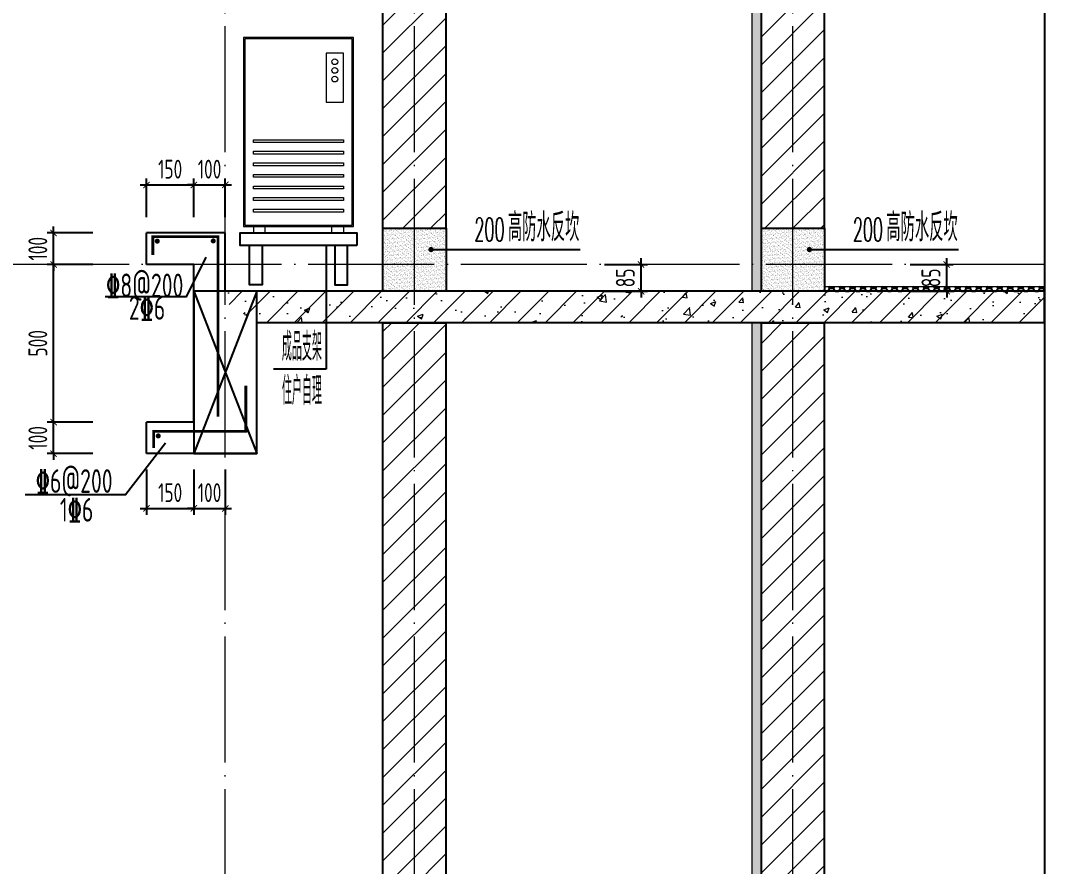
# Model space of a CAD drawing. Extents: x -1307975 to -76406, y -96289 to 379359.
# Drawn here: x -593414 to -590114, y 259172 to 261854 of the extents above; entities that cross this region are included whole.
import ezdxf

# ---------------------------------------------------------------- set-up
doc = ezdxf.new("R2010")
doc.units = 0
doc.header["$LTSCALE"] = 1000
doc.linetypes.add('DOTE', pattern=[2.42, 2, -0.2, 0.02, -0.2])
doc.layers.get('0').update_dxf_attribs({"linetype": 'CONTINUOUS'})
doc.layers.get('DEFPOINTS').update_dxf_attribs({"linetype": 'CONTINUOUS'})
for name, color, linetype in [('DIM', 2, 'CONTINUOUS'), ('DIM_IDEN', 67, 'CONTINUOUS'), ('DIM_SYMB', 3, 'CONTINUOUS'), ('PUB_TEXT', 2, 'CONTINUOUS'), ('REIN', 6, 'CONTINUOUS'), ('S-大样-砼线', 7, 'CONTINUOUS'), ('S-引出线', 40, 'CONTINUOUS'), ('TEXT', 2, 'CONTINUOUS'), ('WALL', 5, 'CONTINUOUS'), ('空调外机', 8, 'CONTINUOUS'), ('立面-看线', 251, 'CONTINUOUS')]:
    doc.layers.add(name, color=color, linetype=linetype)
for name, color, linetype, lineweight in [('DOTE', 19, 'DOTE', 9), ('PUB_HATCH', 8, 'CONTINUOUS', 9), ('平面-空调室外机', 143, 'CONTINUOUS', 9)]:
    doc.layers.add(name, color=color, linetype=linetype, lineweight=lineweight)
doc.styles.add('_TCH_DIM_T3', font='SIMPLEX', dxfattribs={"width": 0.705882, "bigfont": 'GBCBIG'})
doc.styles.add('DIM_FONT_T3', font='SIMPLEX', dxfattribs={"width": 0.705882, "bigfont": 'GBCBIG'})
doc.styles.add('TSSD_DIMENSION', font='Tssdeng.shx', dxfattribs={"width": 0.7, "bigfont": 'tssdchn.shx'})
doc.styles.add('TSSD_REIN', font='tssdeng.shx', dxfattribs={"width": 0.7, "height": 300, "bigfont": 'tssdchn.shx'})
doc.dimstyles.new('TSSD_20_20', dxfattribs={"dimtxt": 60, "dimasz": 20, "dimexe": 20, "dimexo": 50, "dimgap": 20, "dimtad": 1, "dimdec": 0, "dimzin": 0, "dimdsep": 46, "dimtxsty": 'TSSD_DIMENSION', "dimblk": 'ARCHTICK', "dimblk1": 'ARCHTICK', "dimblk2": 'ARCHTICK', "dimcen": 0, "dimdle": 20, "dimclrt": 7, "dimadec": 0, "dimazin": 0, "dimtfac": 1, "dimtdec": 0, "dimtix": 1, "dimtmove": 2, "dimatfit": 3, "dimfxl": 1, "dimtolj": 1, "dimtzin": 0, "dimarcsym": 0})
pattern_1 = [(45, (-1182008.505, 426668.634), (-44.1941915, 44.1941915), [])]

# ---------------------------------------------------------------- blocks, each defined once
blk = doc.blocks.new('kongtiao')
for p, q in [((-338.7, 49), (-338.7, -550.8)), ((11, 49), (-338.7, 49)), ((-334.1, 44.4), (-334.1, -546.2)), ((6.4, 44.4), (-334.1, 44.4)), ((6.4, -546.2), (6.4, 44.4)), ((11, -550.8), (11, 49)), ((-76.2, -0.5), (-76.2, -156.5)), ((-21.1, -0.5), (-76.2, -0.5)), ((-21.1, -156.5), (-21.1, -0.5)), ((-76.2, -156.5), (-21.1, -156.5)), ((-338.7, -550.8), (11, -550.8)), ((-334.1, -546.2), (6.4, -546.2)), ((-306.6, -550.8), (-306.6, -571.2)), ((-269.8, -571.2), (-269.8, -550.8)), ((-57.9, -571.2), (-57.9, -550.8)), ((-21.1, -550.8), (-21.1, -571.2)), ((-306.6, -571.2), (-269.8, -571.2)), ((-21.1, -571.2), (-57.9, -571.2))]:
    blk.add_line(p, q)
for points in [[(-306.6, -275.4), (-21.1, -275.4), (-21.1, -284.6), (-306.6, -284.6)], [(-306.6, -312.1), (-21.1, -312.1), (-21.1, -321.3), (-306.6, -321.3)], [(-306.6, -348.8), (-21.1, -348.8), (-21.1, -358), (-306.6, -358)], [(-306.6, -385.6), (-21.1, -385.6), (-21.1, -394.7), (-306.6, -394.7)], [(-306.6, -422.3), (-21.1, -422.3), (-21.1, -431.5), (-306.6, -431.5)], [(-306.6, -459), (-21.1, -459), (-21.1, -468.2), (-306.6, -468.2)], [(-306.6, -495.7), (-21.1, -495.7), (-21.1, -504.9), (-306.6, -504.9)]]:
    blk.add_lwpolyline(points, close=True)
for centre in [(-48.7, -28), (-48.7, -55.6), (-48.7, -83.1)]:
    blk.add_circle(centre, 9.18)
blk = doc.blocks.new('_ArchTick')
at = {"color": 0, "linetype": 'ByBlock', "const_width": 0.15}
blk.add_lwpolyline([(-0.5, -0.5), (0.5, 0.5)], dxfattribs=at)
blk = doc.blocks.new('*D3116')
at = {"layer": 'DEFPOINTS', "color": 0, "transparency": 16777216}
for p in [(-592865.2, 261333.1), (-593015.2, 261180.7), (-592865.2, 261180.7)]:
    blk.add_point(p, dxfattribs=at)
at = {"layer": 'DIM', "color": 0, "lineweight": -2, "transparency": 16777216}
for p, q in [((-593035.2, 261333.1), (-592845.2, 261333.1)), ((-593015.2, 261230.7), (-593015.2, 261353.1)), ((-592865.2, 261230.7), (-592865.2, 261353.1))]:
    blk.add_line(p, q, dxfattribs=at)
at = {"layer": 'DIM', "color": 0, "lineweight": -2, "transparency": 16777216, "xscale": 20, "yscale": 20, "zscale": 20, "rotation": 180}
blk.add_blockref('_ArchTick', (-593015.2, 261333.1), dxfattribs=at)
at = {"layer": 'DIM', "color": 0, "lineweight": -2, "transparency": 16777216, "xscale": 20, "yscale": 20, "zscale": 20}
blk.add_blockref('_ArchTick', (-592865.2, 261333.1), dxfattribs=at)
at = {"layer": 'DIM', "color": 7, "transparency": 16777216, "insert": (-592940.2, 261383.1), "char_height": 60, "attachment_point": 5, "style": 'TSSD_DIMENSION'}
blk.add_mtext('\\A1;150', dxfattribs=at)
blk = doc.blocks.new('*D3117')
at = {"layer": 'DEFPOINTS', "color": 0, "transparency": 16777216}
for p in [(-592765.2, 261333.1), (-592865.2, 261180.7), (-592765.2, 261180.7)]:
    blk.add_point(p, dxfattribs=at)
at = {"layer": 'DIM', "color": 0, "lineweight": -2, "transparency": 16777216}
for p, q in [((-592865.2, 261333.1), (-592885.2, 261333.1)), ((-592865.2, 261230.7), (-592865.2, 261353.1)), ((-592865.2, 261333.1), (-592765.2, 261333.1)), ((-592765.2, 261230.7), (-592765.2, 261353.1)), ((-592765.2, 261333.1), (-592745.2, 261333.1))]:
    blk.add_line(p, q, dxfattribs=at)
at = {"layer": 'DIM', "color": 0, "lineweight": -2, "transparency": 16777216, "xscale": 20, "yscale": 20, "zscale": 20}
blk.add_blockref('_ArchTick', (-592865.2, 261333.1), dxfattribs=at)
at = {"layer": 'DIM', "color": 0, "lineweight": -2, "transparency": 16777216, "xscale": 20, "yscale": 20, "zscale": 20, "rotation": 180}
blk.add_blockref('_ArchTick', (-592765.2, 261333.1), dxfattribs=at)
at = {"layer": 'DIM', "color": 7, "transparency": 16777216, "insert": (-592815.2, 261383.1), "char_height": 60, "attachment_point": 5, "style": 'TSSD_DIMENSION'}
blk.add_mtext('\\A1;100', dxfattribs=at)
blk = doc.blocks.new('*D3118')
at = {"layer": 'DEFPOINTS', "color": 0, "transparency": 16777216}
for p in [(-593015.2, 260480.7), (-592865.2, 260480.7), (-592865.2, 260307)]:
    blk.add_point(p, dxfattribs=at)
at = {"layer": 'DIM', "color": 0, "lineweight": -2, "transparency": 16777216}
for p, q in [((-593015.2, 260430.7), (-593015.2, 260287)), ((-592865.2, 260430.7), (-592865.2, 260287)), ((-593035.2, 260307), (-592845.2, 260307))]:
    blk.add_line(p, q, dxfattribs=at)
at = {"layer": 'DIM', "color": 0, "lineweight": -2, "transparency": 16777216, "xscale": 20, "yscale": 20, "zscale": 20, "rotation": 180}
blk.add_blockref('_ArchTick', (-593015.2, 260307), dxfattribs=at)
at = {"layer": 'DIM', "color": 0, "lineweight": -2, "transparency": 16777216, "xscale": 20, "yscale": 20, "zscale": 20}
blk.add_blockref('_ArchTick', (-592865.2, 260307), dxfattribs=at)
at = {"layer": 'DIM', "color": 7, "transparency": 16777216, "insert": (-592940.2, 260357), "char_height": 60, "attachment_point": 5, "style": 'TSSD_DIMENSION'}
blk.add_mtext('\\A1;150', dxfattribs=at)
blk = doc.blocks.new('*D3119')
at = {"layer": 'DEFPOINTS', "color": 0, "transparency": 16777216}
for p in [(-592865.2, 260480.7), (-592765.2, 260480.7), (-592765.2, 260307)]:
    blk.add_point(p, dxfattribs=at)
at = {"layer": 'DIM', "color": 0, "lineweight": -2, "transparency": 16777216}
for p, q in [((-592865.2, 260430.7), (-592865.2, 260287)), ((-592765.2, 260430.7), (-592765.2, 260287)), ((-592865.2, 260307), (-592885.2, 260307)), ((-592865.2, 260307), (-592765.2, 260307)), ((-592765.2, 260307), (-592745.2, 260307))]:
    blk.add_line(p, q, dxfattribs=at)
at = {"layer": 'DIM', "color": 0, "lineweight": -2, "transparency": 16777216, "xscale": 20, "yscale": 20, "zscale": 20}
blk.add_blockref('_ArchTick', (-592865.2, 260307), dxfattribs=at)
at = {"layer": 'DIM', "color": 0, "lineweight": -2, "transparency": 16777216, "xscale": 20, "yscale": 20, "zscale": 20, "rotation": 180}
blk.add_blockref('_ArchTick', (-592765.2, 260307), dxfattribs=at)
at = {"layer": 'DIM', "color": 7, "transparency": 16777216, "insert": (-592815.2, 260357), "char_height": 60, "attachment_point": 5, "style": 'TSSD_DIMENSION'}
blk.add_mtext('\\A1;100', dxfattribs=at)
blk = doc.blocks.new('*D3120')
at = {"layer": 'DEFPOINTS', "color": 0, "transparency": 16777216}
for p in [(-593309.8, 261180.7), (-593135.2, 261180.7), (-593135.2, 261080.7)]:
    blk.add_point(p, dxfattribs=at)
at = {"layer": 'DIM', "color": 0, "lineweight": -2, "transparency": 16777216}
for p, q in [((-593309.8, 261180.7), (-593309.8, 261200.7)), ((-593185.2, 261180.7), (-593329.8, 261180.7)), ((-593309.8, 261080.7), (-593309.8, 261180.7)), ((-593185.2, 261080.7), (-593329.8, 261080.7)), ((-593309.8, 261080.7), (-593309.8, 261060.7))]:
    blk.add_line(p, q, dxfattribs=at)
at = {"layer": 'DIM', "color": 0, "lineweight": -2, "transparency": 16777216, "xscale": 20, "yscale": 20, "zscale": 20}
for p, rotation in [((-593309.8, 261180.7), 270), ((-593309.8, 261080.7), 90)]:
    blk.add_blockref('_ArchTick', p, dxfattribs=dict(at, rotation=rotation))
at = {"layer": 'DIM', "color": 7, "transparency": 16777216, "insert": (-593359.8, 261130.7), "char_height": 60, "attachment_point": 5, "rotation": 90, "style": 'TSSD_DIMENSION'}
blk.add_mtext('\\A1;100', dxfattribs=at)
blk = doc.blocks.new('*D3121')
at = {"layer": 'DEFPOINTS', "color": 0, "transparency": 16777216}
for p in [(-593309.8, 261080.7), (-593135.2, 261080.7), (-593135.2, 260580.7)]:
    blk.add_point(p, dxfattribs=at)
at = {"layer": 'DIM', "color": 0, "lineweight": -2, "transparency": 16777216}
for p, q in [((-593185.2, 261080.7), (-593329.8, 261080.7)), ((-593309.8, 260560.7), (-593309.8, 261100.7)), ((-593185.2, 260580.7), (-593329.8, 260580.7))]:
    blk.add_line(p, q, dxfattribs=at)
at = {"layer": 'DIM', "color": 0, "lineweight": -2, "transparency": 16777216, "xscale": 20, "yscale": 20, "zscale": 20}
for p, rotation in [((-593309.8, 261080.7), 90), ((-593309.8, 260580.7), 270)]:
    blk.add_blockref('_ArchTick', p, dxfattribs=dict(at, rotation=rotation))
at = {"layer": 'DIM', "color": 7, "transparency": 16777216, "insert": (-593359.8, 260830.7), "char_height": 60, "attachment_point": 5, "rotation": 90, "style": 'TSSD_DIMENSION'}
blk.add_mtext('\\A1;500', dxfattribs=at)
blk = doc.blocks.new('*D3122')
at = {"layer": 'DEFPOINTS', "color": 0, "transparency": 16777216}
for p in [(-593309.8, 260580.7), (-593135.2, 260580.7), (-593135.2, 260480.7)]:
    blk.add_point(p, dxfattribs=at)
at = {"layer": 'DIM', "color": 0, "lineweight": -2, "transparency": 16777216}
for p, q in [((-593185.2, 260580.7), (-593329.8, 260580.7)), ((-593309.8, 260580.7), (-593309.8, 260600.7)), ((-593309.8, 260480.7), (-593309.8, 260580.7)), ((-593185.2, 260480.7), (-593329.8, 260480.7)), ((-593309.8, 260480.7), (-593309.8, 260460.7))]:
    blk.add_line(p, q, dxfattribs=at)
at = {"layer": 'DIM', "color": 0, "lineweight": -2, "transparency": 16777216, "xscale": 20, "yscale": 20, "zscale": 20}
for p, rotation in [((-593309.8, 260580.7), 270), ((-593309.8, 260480.7), 90)]:
    blk.add_blockref('_ArchTick', p, dxfattribs=dict(at, rotation=rotation))
at = {"layer": 'DIM', "color": 7, "transparency": 16777216, "insert": (-593359.8, 260530.7), "char_height": 60, "attachment_point": 5, "rotation": 90, "style": 'TSSD_DIMENSION'}
blk.add_mtext('\\A1;100', dxfattribs=at)
blk = doc.blocks.new('*D3123')
at = {"layer": 'DEFPOINTS', "color": 0, "transparency": 16777216}
for p in [(-591612.5, 261080.7), (-591446.5, 261080.7), (-591612.5, 260995.7)]:
    blk.add_point(p, dxfattribs=at)
at = {"layer": 'DIM', "color": 0, "lineweight": -2, "transparency": 16777216}
for p, q in [((-591562.5, 261080.7), (-591426.5, 261080.7)), ((-591446.5, 261080.7), (-591446.5, 261100.7)), ((-591446.5, 260995.7), (-591446.5, 261080.7)), ((-591562.5, 260995.7), (-591426.5, 260995.7)), ((-591446.5, 260995.7), (-591446.5, 260975.7))]:
    blk.add_line(p, q, dxfattribs=at)
at = {"layer": 'DIM', "color": 0, "lineweight": -2, "transparency": 16777216, "xscale": 20, "yscale": 20, "zscale": 20}
for p, rotation in [((-591446.5, 261080.7), 270), ((-591446.5, 260995.7), 90)]:
    blk.add_blockref('_ArchTick', p, dxfattribs=dict(at, rotation=rotation))
at = {"layer": 'DIM', "color": 7, "transparency": 16777216, "insert": (-591496.5, 261038.2), "char_height": 60, "attachment_point": 5, "rotation": 90, "style": 'TSSD_DIMENSION'}
blk.add_mtext('\\A1;85', dxfattribs=at)
blk = doc.blocks.new('*D3124')
at = {"layer": 'DEFPOINTS', "color": 0, "transparency": 16777216}
for p in [(-590643.2, 261080.7), (-590477.2, 261080.7), (-590643.2, 260995.7)]:
    blk.add_point(p, dxfattribs=at)
at = {"layer": 'DIM', "color": 0, "lineweight": -2, "transparency": 16777216}
for p, q in [((-590593.2, 261080.7), (-590457.2, 261080.7)), ((-590477.2, 261080.7), (-590477.2, 261100.7)), ((-590477.2, 260995.7), (-590477.2, 261080.7)), ((-590593.2, 260995.7), (-590457.2, 260995.7)), ((-590477.2, 260995.7), (-590477.2, 260975.7))]:
    blk.add_line(p, q, dxfattribs=at)
at = {"layer": 'DIM', "color": 0, "lineweight": -2, "transparency": 16777216, "xscale": 20, "yscale": 20, "zscale": 20}
for p, rotation in [((-590477.2, 261080.7), 270), ((-590477.2, 260995.7), 90)]:
    blk.add_blockref('_ArchTick', p, dxfattribs=dict(at, rotation=rotation))
at = {"layer": 'DIM', "color": 7, "transparency": 16777216, "insert": (-590527.2, 261038.2), "char_height": 60, "attachment_point": 5, "rotation": 90, "style": 'TSSD_DIMENSION'}
blk.add_mtext('\\A1;85', dxfattribs=at)
blk = doc.blocks.new('20210809.02274092')
at = {"layer": 'REIN', "const_width": 9}
for points in [[(87559.5, 67421), (87559.5, 67479.2), (87766.3, 67479.2), (87766.3, 66907.7)], [(87562.2, 66808.9), (87562.2, 66861.8), (87854.6, 66861.8), (87854.6, 67006.2)]]:
    blk.add_lwpolyline(points, dxfattribs=at)
at = {"layer": 'REIN', "const_width": 8}
for points in [[(87569.7, 67464.8, 1), (87577.7, 67464.8, 1)], [(87747.2, 67465.4, 1), (87755.2, 67465.4, 1)], [(87572.8, 66847, 1), (87580.8, 66847, 1)]]:
    blk.add_lwpolyline(points, format="xyb", close=True, dxfattribs=at)
at = {"layer": 'S-引出线'}
for points in [[(87727.2, 67414.2), (87665.5, 67287.8), (87408.6, 67287.8)], [(87599.8, 66823.6), (87473.1, 66660.6), (87154.5, 66660.6)]]:
    blk.add_lwpolyline(points, dxfattribs=at)
at = {"layer": 'TEXT', "style": 'TSSD_REIN', "width": 0.7}
for s, p in [('%%1328@200', (87411.3, 67287.1)), ('2%%1326', (87483.5, 67215.5)), ('%%1326@200', (87188.4, 66666.4)), ('1%%1326', (87264.6, 66575.2))]:
    blk.add_text(s, height=75, rotation=0, dxfattribs=at).set_placement(p)

msp = doc.modelspace()

# ---------------------------------------------------------------- hatches: boundary and pattern name
at = {"layer": 'PUB_HATCH'}
h = msp.add_hatch(dxfattribs=at)
h.set_pattern_fill('普通砖', color=256, scale=25, style=0)
h.set_pattern_definition(pattern_1)
h.paths.add_polyline_path([(-592065.17, 261195.72), (-592065.17, 263795.72), (-592265.17, 263795.72), (-592265.17, 261195.72)])
h = msp.add_hatch(dxfattribs=at)
h.set_pattern_fill('普通砖', color=256, scale=25, style=0)
h.set_pattern_definition(pattern_1)
h.paths.add_polyline_path([(-590865.17, 261195.72), (-590865.17, 263795.72), (-591065.17, 263795.72), (-591065.17, 261195.72)])
h = msp.add_hatch(dxfattribs=at)
h.set_pattern_fill('钢筋混凝土', color=256, scale=25, style=0)
h.set_pattern_definition([(45, (-1182008.505, 426623.756), (-44.194174, 44.194174), []), (50, (-1182008.5, 426623.76), (179.315046, -15.688034), [18.75, -206.25]), (355, (-1182008.5, 426623.76), (-34.687833, 188.048033), [15, -165]), (100.4514, (-1181993.56, 426622.45), (144.627345, 172.359886), [15.93505, -175.28553]), (46.1842, (-1182008.5, 426673.76), (266.81026, -41.37975), [28.125, -309.375]), (96.6356, (-1181986.27, 426670.3), (233.66568, 243.52947), [23.90257, -262.92825]), (351.1842, (-1182008.5, 426673.76), (233.66549, 243.52965), [22.5, -247.5]), (21, (-1181983.5, 426661.26), (149.226763, -100.654723), [18.75, -206.25]), (326, (-1181983.5, 426661.26), (60.828833, 181.28751), [15, -165]), (71.4514, (-1181971.07, 426652.87), (210.055657, 80.632624), [15.93505, -175.28553]), (37.5, (-1182008.505, 426623.756), (3.039964, 83.2234635), [0, -163, 0, -167.5, 0, -165.625]), (7.5, (-1182008.505, 426623.76), (65.767384, 98.602928), [0, -95.5, 0, -159.25, 0, -63.125]), (327.5, (-1182064.255, 426623.756), (133.455609, -5.638718), [0, -62.5, 0, -195, 0, -258.75]), (317.5, (-1182089.25, 426623.76), (145.796542, 25.026246), [0, -81.25, 0, -129.5, 0, -183.75])])
h.paths.add_polyline_path([(-590166.65, 260995.72), (-592765.17, 260995.72), (-592765.17, 260962.39), (-592665.17, 260895.72), (-590166.65, 260895.72)])
h = msp.add_hatch(dxfattribs=at)
h.set_pattern_fill('普通砖', color=256, scale=25, style=0)
h.set_pattern_definition(pattern_1)
h.paths.add_polyline_path([(-592065.17, 258295.72), (-592065.17, 260895.72), (-592265.17, 260895.72), (-592265.17, 258295.72)])
h = msp.add_hatch(dxfattribs=at)
h.set_pattern_fill('普通砖', color=256, scale=25, style=0)
h.set_pattern_definition(pattern_1)
h.paths.add_polyline_path([(-590865.17, 258320.72), (-590865.17, 260895.72), (-591065.17, 260895.72), (-591065.17, 258320.72)])
at = {"layer": '立面-看线'}
h = msp.add_hatch(dxfattribs=at)
h.set_pattern_fill('HONEY', color=256, scale=7, angle=90)
h.set_pattern_definition([(90, (-205703.22, -540172.515), (-9.623705, 16.66875), [11.1125, -22.225]), (210, (-205703.22, -540172.515), (-9.62370845, -16.66874801), [11.1125, -22.225]), (150, (-205703.22, -540172.515), (-19.24741345, 1.99e-06), [-22.225, 11.1125])])
edge = h.paths.add_edge_path()
edge.add_line((-591092.49, 260995.72), (-591065.17, 260995.72))
edge.add_line((-591065.17, 260995.72), (-591065.17, 263795.72))
edge.add_line((-591065.17, 263795.72), (-591095.17, 263795.72))
edge.add_line((-591095.17, 263795.72), (-591095.17, 260995.72))
h = msp.add_hatch(dxfattribs=at)
h.set_pattern_fill('碎沙', color=256, scale=4)
h.set_pattern_definition([(37.5, (-1393318.4125, -124366.228), (-0.32000626, 9.78826475), [0, -7.7216, 0, -8.636, 0, -8.255]), (7.5, (-1393318.413, -124366.228), (8.99046566, 14.33650201), [0, -4.1656, 0, -6.9596, 0, -2.667]), (327.5, (-1393324.661, -124366.228), (15.819847405, 0.02874369), [0, -2.54, 0, -9.144, 0, -11.938]), (317.5, (-1393324.661, -124366.228), (15.27112905, 4.45858647), [0, -1.27, 0, -5.9944, 0, -6.858])])
h.paths.add_polyline_path([(-592265.17, 260995.72), (-592065.17, 260995.72), (-592065.17, 261195.72), (-592265.17, 261195.72)])
h = msp.add_hatch(dxfattribs=at)
h.set_pattern_fill('碎沙', color=256, scale=4)
h.set_pattern_definition([(37.5, (-1392118.4125, -124366.228), (-0.32000626, 9.78826475), [0, -7.7216, 0, -8.636, 0, -8.255]), (7.5, (-1392118.413, -124366.228), (8.99046566, 14.33650201), [0, -4.1656, 0, -6.9596, 0, -2.667]), (327.5, (-1392124.661, -124366.228), (15.819847405, 0.02874369), [0, -2.54, 0, -9.144, 0, -11.938]), (317.5, (-1392124.661, -124366.228), (15.27112905, 4.45858647), [0, -1.27, 0, -5.9944, 0, -6.858])])
h.paths.add_polyline_path([(-591065.17, 260995.72), (-590865.17, 260995.72), (-590865.17, 261195.72), (-591065.17, 261195.72)])
h = msp.add_hatch(dxfattribs=at)
h.set_pattern_fill('HONEY', color=256, scale=7)
h.set_pattern_definition([(0, (-1392214.442, -124366.228), (16.66875, 9.623705), [11.1125, -22.225]), (120, (-1392214.442, -124366.228), (-16.66874801, 9.62370845), [11.1125, -22.225]), (60, (-1392214.442, -124366.228), (1.99e-06, 19.24741345), [-22.225, 11.1125])])
h.paths.add_polyline_path([(-590166.65, 261010.72), (-590865.17, 261010.72), (-590865.17, 260995.72), (-590166.65, 260995.72)])
h = msp.add_hatch(dxfattribs=at)
h.set_pattern_fill('HONEY', color=256, scale=7, angle=90)
h.set_pattern_definition([(90, (-205703.22, -543072.515), (-9.623705, 16.66875), [11.1125, -22.225]), (210, (-205703.22, -543072.515), (-9.62370845, -16.66874801), [11.1125, -22.225]), (150, (-205703.22, -543072.515), (-19.24741345, 1.99e-06), [-22.225, 11.1125])])
edge = h.paths.add_edge_path()
edge.add_line((-591092.49, 258095.72), (-591065.17, 258095.72))
edge.add_line((-591065.17, 258095.72), (-591065.17, 260895.72))
edge.add_line((-591065.17, 260895.72), (-591095.17, 260895.72))
edge.add_line((-591095.17, 260895.72), (-591095.17, 258095.72))

# ---------------------------------------------------------------- linework, layer by layer
at = {"layer": 'DIM'}
for p, q in [((-592445.51, 261140.72), (-592445.51, 260749.11)), ((-592445.51, 260749.11), (-592612.04, 260749.11))]:
    msp.add_line(p, q, dxfattribs=at)
at = {"layer": 'DIM_IDEN'}
for p, q in [((-592112.73, 261128.01), (-591998.36, 261128.01)), ((-591998.36, 261128.01), (-591639.81, 261128.01)), ((-590912.73, 261128.01), (-590798.36, 261128.01)), ((-590798.36, 261128.01), (-590439.81, 261128.01))]:
    msp.add_line(p, q, dxfattribs=at)
at = {"layer": 'DIM_IDEN', "const_width": 8.33}
for points in [[(-592116.9, 261128.01, 1), (-592108.56, 261128.01, 1)], [(-590916.9, 261128.01, 1), (-590908.56, 261128.01, 1)]]:
    msp.add_lwpolyline(points, format="xyb", close=True, dxfattribs=at)
at = {"layer": 'DIM_SYMB'}
msp.add_lwpolyline([(-590166.65, 276100.72), (-590166.65, 266468.85), (-590114.15, 266449.74), (-590219.15, 266431.23), (-590166.65, 266412.6), (-590166.65, 256780.72)], dxfattribs=at)
at = {"layer": 'DOTE', "color": 1, "linetype": 'DOTE', "ltscale": 0.2}
for p, q in [((-592765.17, 257080.72), (-592765.17, 276680.72)), ((-592165.17, 257080.72), (-592165.17, 276680.72)), ((-590965.17, 257080.72), (-590965.17, 276680.72)), ((-590166.65, 261080.72), (-593935.37, 261080.72))]:
    msp.add_line(p, q, dxfattribs=at)
at = {"layer": 'PUB_HATCH', "color": 215, "true_color": 0xa953a0}
for p, q in [((-591095.17, 263795.72), (-591095.17, 260995.72)), ((-590865.17, 261010.72), (-590166.65, 261010.72)), ((-591095.17, 260895.72), (-591095.17, 258095.72))]:
    msp.add_line(p, q, dxfattribs=at)
at = {"layer": 'S-大样-砼线'}
for p, q in [((-592865.17, 260995.71), (-592665.17, 260480.71)), ((-592665.17, 260995.71), (-592865.17, 260480.71))]:
    msp.add_line(p, q, dxfattribs=at)
msp.add_lwpolyline([(-592665.17, 260995.71), (-592865.17, 260995.71), (-592865.17, 260480.71), (-592665.17, 260480.71)], close=True, dxfattribs=at)
at = {"layer": 'WALL'}
for p, q in [((-592265.17, 261195.72), (-592265.17, 263795.72)), ((-592065.17, 261195.72), (-592065.17, 263795.72)), ((-591065.17, 261195.72), (-591065.17, 263795.72)), ((-590865.17, 261195.72), (-590865.17, 263795.72)), ((-592765.17, 261180.74), (-593015.17, 261180.74)), ((-593015.17, 261080.74), (-593015.17, 261180.74)), ((-592765.17, 260995.72), (-592765.17, 261180.74)), ((-592265.17, 261195.72), (-592065.17, 261195.72)), ((-591065.17, 261195.72), (-590865.17, 261195.72)), ((-592865.17, 261080.74), (-593015.17, 261080.74)), ((-592865.17, 260995.72), (-592865.17, 261080.74)), ((-592865.17, 260580.71), (-592865.17, 260995.72)), ((-590166.65, 260995.72), (-592765.17, 260995.72)), ((-590166.65, 260895.72), (-590166.65, 260995.72)), ((-592665.17, 260480.71), (-592665.17, 260895.72)), ((-590166.65, 260895.72), (-592665.17, 260895.72)), ((-592265.17, 258295.72), (-592265.17, 260895.72)), ((-592265.17, 260895.72), (-592065.17, 260895.72)), ((-592065.17, 258295.72), (-592065.17, 260895.72)), ((-591065.17, 258320.72), (-591065.17, 260895.72)), ((-591065.17, 260895.72), (-590865.17, 260895.72)), ((-590865.17, 258320.72), (-590865.17, 260895.72)), ((-592865.17, 260580.71), (-593015.17, 260580.71)), ((-593015.17, 260480.71), (-593015.17, 260580.71)), ((-592665.17, 260480.71), (-593015.17, 260480.71))]:
    msp.add_line(p, q, dxfattribs=at)
for points in [[(-592265.17, 261195.72), (-592065.17, 261195.72), (-592065.17, 260995.72), (-592265.17, 260995.72)], [(-591065.17, 261195.72), (-590865.17, 261195.72), (-590865.17, 260995.72), (-591065.17, 260995.72)]]:
    msp.add_lwpolyline(points, close=True, dxfattribs=at)
at = {"layer": '空调外机', "linetype": 'Continuous'}
msp.add_lwpolyline([(-592348.16, 261140.72), (-592718.16, 261140.72), (-592718.16, 261180.72), (-592348.16, 261180.72)], close=True, dxfattribs=at)
for points in [[(-592648.16, 261140.72), (-592648.16, 261015.72), (-592688.16, 261015.72), (-592688.16, 261140.72)], [(-592418.16, 261140.72), (-592418.16, 261015.72), (-592378.16, 261015.72), (-592378.16, 261140.72)]]:
    msp.add_lwpolyline(points, dxfattribs=at)

# ---------------------------------------------------------------- block references
at = {"layer": 'REIN'}
msp.add_blockref('20210809.02274092', (-680554.59, 193689.95), dxfattribs=at)
at = {"layer": '平面-空调室外机'}
msp.add_blockref('kongtiao', (-592369.32, 261751.88), dxfattribs=at)

# ---------------------------------------------------------------- texts
at = {"layer": 'PUB_TEXT'}
for s, height, style, width, p in [('高防水反坎', 89.362, 'DIM_FONT_T3', 0.705882, (-591869.09, 261154.26)), ('高防水反坎', 89.362, 'DIM_FONT_T3', 0.705882, (-590669.09, 261154.26)), ('200', 74.375, 'DIM_FONT_T3', 0.49827, (-591974.98, 261154.26)), ('200', 74.375, 'DIM_FONT_T3', 0.49827, (-590774.98, 261154.26)), ('成品支架', 89.362, '_TCH_DIM_T3', 0.494118, (-592585.79, 260775.36)), ('住户自理', 89.362, '_TCH_DIM_T3', 0.494118, (-592585.79, 260635.36))]:
    msp.add_text(s, height=height, dxfattribs=dict(at, style=style, width=width)).set_placement(p)

# ---------------------------------------------------------------- dimensions: what is measured, and where the dimension line sits
at = {"layer": 'DIM'}
for p1, p2, distance, picture, middle in [((-593015.17, 261180.74), (-592865.17, 261180.74), 152.32, '*D3116', (-592940.17, 261383.06)), ((-592865.17, 261180.74), (-592765.17, 261180.74), 152.32, '*D3117', (-592815.17, 261383.06)), ((-593135.17, 261080.71), (-593135.17, 261180.71), 174.61, '*D3120', (-593359.78, 261130.71)), ((-593135.17, 260580.71), (-593135.17, 261080.71), 174.61, '*D3121', (-593359.78, 260830.71)), ((-591612.5, 260995.72), (-591612.5, 261080.72), -165.96, '*D3123', (-591496.54, 261038.22)), ((-590643.18, 260995.72), (-590643.18, 261080.72), -165.96, '*D3124', (-590527.22, 261038.22)), ((-593135.17, 260480.71), (-593135.17, 260580.71), 174.61, '*D3122', (-593359.78, 260530.71)), ((-593015.17, 260480.71), (-592865.17, 260480.71), -173.71, '*D3118', (-592940.17, 260357)), ((-592865.17, 260480.71), (-592765.17, 260480.71), -173.71, '*D3119', (-592815.17, 260357))]:
    dim = msp.add_aligned_dim(p1=p1, p2=p2, distance=distance, dimstyle='TSSD_20_20', dxfattribs=at)
    dim.commit()
    dim.dimension.update_dxf_attribs({"geometry": picture, "text_midpoint": middle})

doc.saveas('drawing.dxf')
